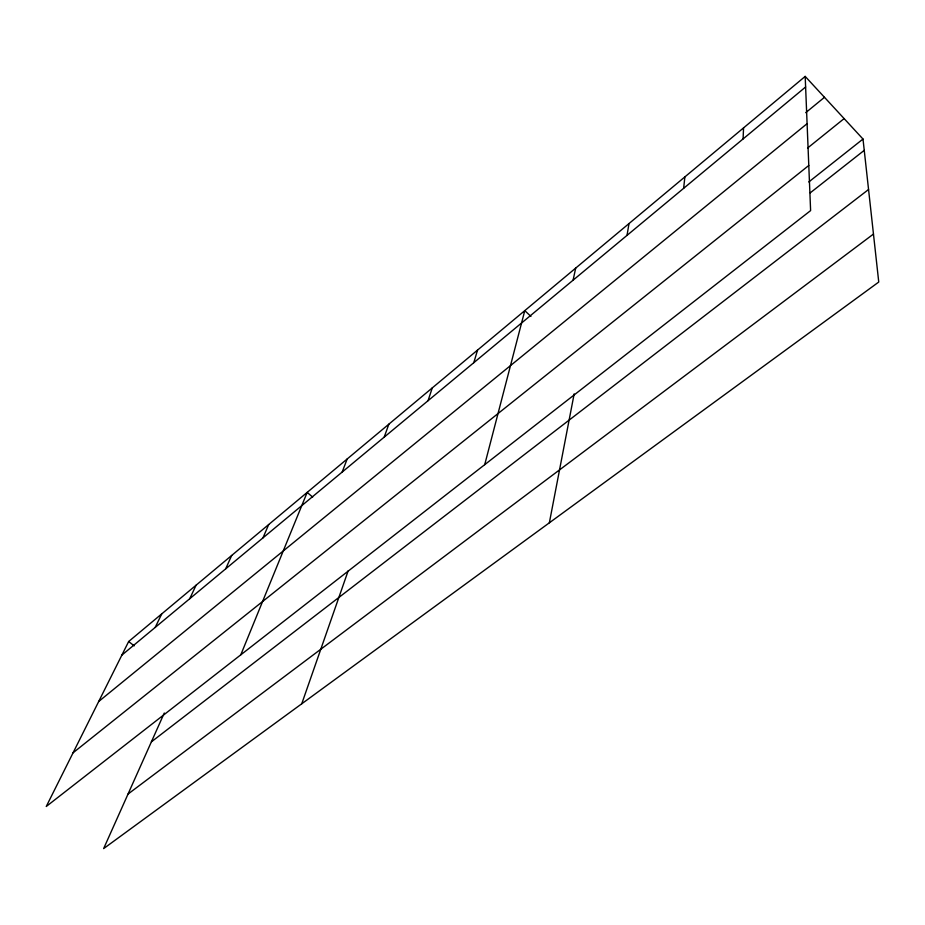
<?xml version="1.0" encoding="UTF-8"?>
<svg xmlns="http://www.w3.org/2000/svg" width="925" height="925" viewBox="0 0 925 925"><rect width="100%" height="100%" fill="white"/><g stroke="black" fill="none" stroke-linecap="round" stroke-linejoin="round"><path stroke-width="1.39" d="M743.087 138.935L743.55 127.904M683.633 188.342L684.882 176.895M627.023 235.378L629 223.584M549.357 522.798L574.159 393.865M573.072 280.217L575.697 268.111M484.723 464.662L524.787 310.627L530.927 316.442M473.797 362.692L477.531 350.101M428.044 400.71L432.264 387.91M301.747 703.786L348.135 570.898M384.199 437.143L388.858 424.17M342.146 472.085L347.187 458.973M240.778 654.842L307.169 492.401L312.65 497.083M262.966 537.876L268.701 524.533M164.28 713.013L103.635 848.595L878.75 282.044L863.002 139.051L805.189 76.405L128.656 641.522L46.25 806.496L810.612 210.599L805.189 76.405M225.654 568.875L231.701 555.451M189.752 598.706L196.065 585.213M155.18 627.439L161.748 613.876M121.857 655.12L805.617 86.985M805.71 112.688L824.476 97.298M98.709 701.485L807.097 123.672M807.618 148.012L844.132 118.597M73.063 752.811L808.785 165.483M808.797 181.959L863.002 139.051M810.242 192.839L864.251 150.347M151.388 741.85L868.563 189.509M128.032 794.055L873.466 234.06M128.656 641.522L134.206 645.87"/></g></svg>
